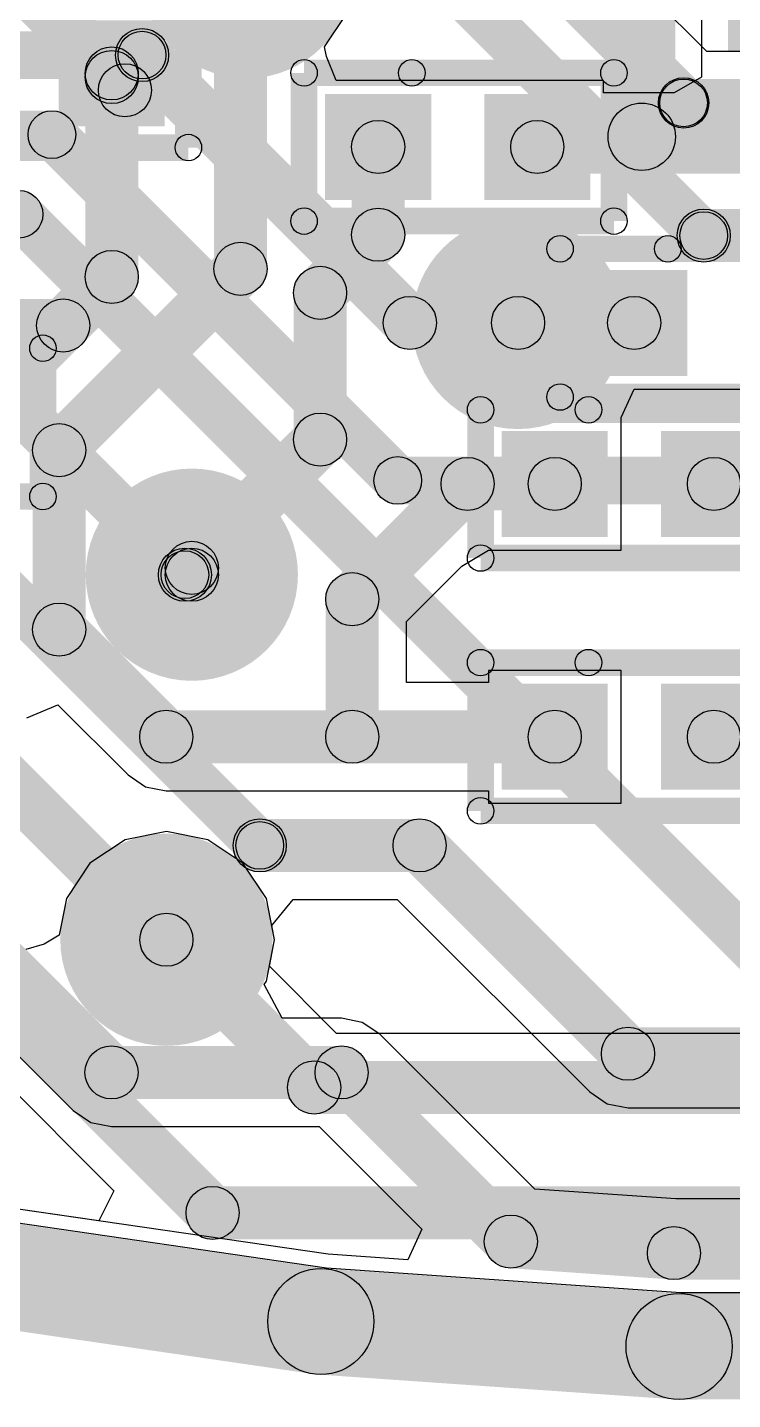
# Model space of a CAD drawing. Header units: millimetres. Extents: x -1.43 to 1.09, y -0.91 to 0.99.
# Drawn here: x -0.8464 to -0.7418, y -0.9054 to -0.7018 of the extents above; entities that cross this region are included whole.
import ezdxf

# ---------------------------------------------------------------- set-up
doc = ezdxf.new("R2010")
doc.units = ezdxf.units.MM
doc.header["$MEASUREMENT"] = 0
for name, color, linetype in [('BottomLayer', 5, 'Continuous'), ('InternalPlane1', 76, 'Continuous'), ('InternalPlane2', 16, 'Continuous'), ('TopLayer', 1, 'Continuous'), ('TopOverlay', 2, 'Continuous'), ('TopPaste', 8, 'Continuous'), ('TopSolder', 216, 'Continuous'), ('ViaHoleLayer', 16, 'Continuous')]:
    doc.layers.add(name, color=color, linetype=linetype)

# ---------------------------------------------------------------- blocks, each defined once
blk = doc.blocks.new('PASSIVE__0201__0603__27')
at = {"layer": 'TopLayer'}
for points in [[(-0.00591, 0.00591), (0.00591, 0.00591), (0.00591, -0.00591), (-0.00591, -0.00591)], [(0.01772, 0.00591), (0.02953, 0.00591), (0.02953, -0.00591), (0.01772, -0.00591)]]:
    blk.add_hatch(color=1, dxfattribs=at).paths.add_polyline_path(points)
at = {"layer": 'TopOverlay'}
h = blk.add_hatch(color=2, dxfattribs=at)
edge = h.paths.add_edge_path()
edge.add_arc((-0.011, 0.011), 0.00197, 0, 360)
h = blk.add_hatch(color=2, dxfattribs=at)
edge = h.paths.add_edge_path()
edge.add_arc((-0.011, 0.011), 0.00197, 0, 360)
for points in [[(-0.011, 0.00903), (-0.011, 0.01297), (0.005, 0.01297), (0.005, 0.00903)], [(0.005, 0.00903), (0.005, 0.01297), (0.035, 0.01297), (0.035, 0.00903)], [(-0.00903, -0.011), (-0.01297, -0.011), (-0.01297, 0.011), (-0.00903, 0.011)], [(0.03697, -0.011), (0.03303, -0.011), (0.03303, 0.011), (0.03697, 0.011)], [(-0.011, -0.01297), (-0.011, -0.00903), (0.035, -0.00903), (0.035, -0.01297)]]:
    blk.add_hatch(color=2, dxfattribs=at).paths.add_polyline_path(points)
h = blk.add_hatch(color=2, dxfattribs=at)
edge = h.paths.add_edge_path()
edge.add_arc((0.005, 0.011), 0.00197, 0, 360)
h = blk.add_hatch(color=2, dxfattribs=at)
edge = h.paths.add_edge_path()
edge.add_arc((0.005, 0.011), 0.00197, 0, 360)
h = blk.add_hatch(color=2, dxfattribs=at)
edge = h.paths.add_edge_path()
edge.add_arc((0.035, 0.011), 0.00197, 0, 360)
h = blk.add_hatch(color=2, dxfattribs=at)
edge = h.paths.add_edge_path()
edge.add_arc((0.035, 0.011), 0.00197, 0, 360)
h = blk.add_hatch(color=2, dxfattribs=at)
edge = h.paths.add_edge_path()
edge.add_arc((-0.011, -0.011), 0.00197, 0, 360)
h = blk.add_hatch(color=2, dxfattribs=at)
edge = h.paths.add_edge_path()
edge.add_arc((-0.011, -0.011), 0.00197, 0, 360)
h = blk.add_hatch(color=2, dxfattribs=at)
edge = h.paths.add_edge_path()
edge.add_arc((0.035, -0.011), 0.00197, 0, 360)
h = blk.add_hatch(color=2, dxfattribs=at)
edge = h.paths.add_edge_path()
edge.add_arc((0.035, -0.011), 0.00197, 0, 360)
at = {"layer": 'TopPaste'}
for points in [[(-0.00591, 0.00591), (0.00591, 0.00591), (0.00591, -0.00591), (-0.00591, -0.00591)], [(0.01772, 0.00591), (0.02953, 0.00591), (0.02953, -0.00591), (0.01772, -0.00591)]]:
    blk.add_hatch(color=8, dxfattribs=at).paths.add_polyline_path(points)
at = {"layer": 'TopSolder'}
for points in [[(-0.00787, 0.00787), (0.00787, 0.00787), (0.00787, -0.00787), (-0.00787, -0.00787)], [(0.01575, 0.00787), (0.0315, 0.00787), (0.0315, -0.00787), (0.01575, -0.00787)]]:
    blk.add_hatch(color=216, dxfattribs=at).paths.add_polyline_path(points)
at = {"layer": 'TopOverlay'}
for centre in [(-0.011, 0.011), (-0.011, 0.011), (0.005, 0.011), (0.005, 0.011), (0.035, 0.011), (0.035, 0.011), (-0.011, -0.011), (-0.011, -0.011), (0.035, -0.011), (0.035, -0.011)]:
    blk.add_circle(centre, 0.00197, dxfattribs=at)
blk = doc.blocks.new('PASSIVE__0201__0603__30')
at = {"layer": 'TopLayer'}
for points in [[(-0.00591, 0.00591), (0.00591, 0.00591), (0.00591, -0.00591), (-0.00591, -0.00591)], [(0.01772, 0.00591), (0.02953, 0.00591), (0.02953, -0.00591), (0.01772, -0.00591)]]:
    blk.add_hatch(color=1, dxfattribs=at).paths.add_polyline_path(points)
at = {"layer": 'TopOverlay'}
h = blk.add_hatch(color=2, dxfattribs=at)
edge = h.paths.add_edge_path()
edge.add_arc((-0.011, 0.011), 0.00197, 0, 360)
h = blk.add_hatch(color=2, dxfattribs=at)
edge = h.paths.add_edge_path()
edge.add_arc((-0.011, 0.011), 0.00197, 0, 360)
for points in [[(-0.011, 0.00903), (-0.011, 0.01297), (0.005, 0.01297), (0.005, 0.00903)], [(0.005, 0.00903), (0.005, 0.01297), (0.035, 0.01297), (0.035, 0.00903)], [(-0.00903, -0.011), (-0.01297, -0.011), (-0.01297, 0.011), (-0.00903, 0.011)], [(0.03697, -0.011), (0.03303, -0.011), (0.03303, 0.011), (0.03697, 0.011)], [(-0.011, -0.01297), (-0.011, -0.00903), (0.035, -0.00903), (0.035, -0.01297)]]:
    blk.add_hatch(color=2, dxfattribs=at).paths.add_polyline_path(points)
h = blk.add_hatch(color=2, dxfattribs=at)
edge = h.paths.add_edge_path()
edge.add_arc((0.005, 0.011), 0.00197, 0, 360)
h = blk.add_hatch(color=2, dxfattribs=at)
edge = h.paths.add_edge_path()
edge.add_arc((0.005, 0.011), 0.00197, 0, 360)
h = blk.add_hatch(color=2, dxfattribs=at)
edge = h.paths.add_edge_path()
edge.add_arc((0.035, 0.011), 0.00197, 0, 360)
h = blk.add_hatch(color=2, dxfattribs=at)
edge = h.paths.add_edge_path()
edge.add_arc((0.035, 0.011), 0.00197, 0, 360)
h = blk.add_hatch(color=2, dxfattribs=at)
edge = h.paths.add_edge_path()
edge.add_arc((-0.011, -0.011), 0.00197, 0, 360)
h = blk.add_hatch(color=2, dxfattribs=at)
edge = h.paths.add_edge_path()
edge.add_arc((-0.011, -0.011), 0.00197, 0, 360)
h = blk.add_hatch(color=2, dxfattribs=at)
edge = h.paths.add_edge_path()
edge.add_arc((0.035, -0.011), 0.00197, 0, 360)
h = blk.add_hatch(color=2, dxfattribs=at)
edge = h.paths.add_edge_path()
edge.add_arc((0.035, -0.011), 0.00197, 0, 360)
at = {"layer": 'TopPaste'}
for points in [[(-0.00591, 0.00591), (0.00591, 0.00591), (0.00591, -0.00591), (-0.00591, -0.00591)], [(0.01772, 0.00591), (0.02953, 0.00591), (0.02953, -0.00591), (0.01772, -0.00591)]]:
    blk.add_hatch(color=8, dxfattribs=at).paths.add_polyline_path(points)
at = {"layer": 'TopSolder'}
for points in [[(-0.00787, 0.00787), (0.00787, 0.00787), (0.00787, -0.00787), (-0.00787, -0.00787)], [(0.01575, 0.00787), (0.0315, 0.00787), (0.0315, -0.00787), (0.01575, -0.00787)]]:
    blk.add_hatch(color=216, dxfattribs=at).paths.add_polyline_path(points)
at = {"layer": 'TopOverlay'}
for centre in [(-0.011, 0.011), (-0.011, 0.011), (0.005, 0.011), (0.005, 0.011), (0.035, 0.011), (0.035, 0.011), (-0.011, -0.011), (-0.011, -0.011), (0.035, -0.011), (0.035, -0.011)]:
    blk.add_circle(centre, 0.00197, dxfattribs=at)
blk = doc.blocks.new('P________0402__1005__46')
at = {"layer": 'TopLayer'}
for points in [[(-0.0315, 0.01181), (-0.00787, 0.01181), (-0.00787, -0.01181), (-0.0315, -0.01181)], [(0.00787, 0.01181), (0.0315, 0.01181), (0.0315, -0.01181), (0.00787, -0.01181)]]:
    blk.add_hatch(color=1, dxfattribs=at).paths.add_polyline_path(points)
at = {"layer": 'TopOverlay'}
h = blk.add_hatch(color=2, dxfattribs=at)
edge = h.paths.add_edge_path()
edge.add_arc((-0.04429, 0.02461), 0.005, 0, 360)
h = blk.add_hatch(color=2, dxfattribs=at)
edge = h.paths.add_edge_path()
edge.add_arc((-0.04429, 0.02461), 0.005, 0, 360)
for points in [[(0.04429, 0.02961), (0.04429, 0.01961), (-0.04429, 0.01961), (-0.04429, 0.02961)], [(-0.03929, -0.02461), (-0.04929, -0.02461), (-0.04929, 0.02461), (-0.03929, 0.02461)], [(0.04929, -0.02461), (0.03929, -0.02461), (0.03929, 0.02461), (0.04929, 0.02461)], [(0.04429, -0.01961), (0.04429, -0.02961), (-0.04429, -0.02961), (-0.04429, -0.01961)]]:
    blk.add_hatch(color=2, dxfattribs=at).paths.add_polyline_path(points)
h = blk.add_hatch(color=2, dxfattribs=at)
edge = h.paths.add_edge_path()
edge.add_arc((0.04429, 0.02461), 0.005, 0, 360)
h = blk.add_hatch(color=2, dxfattribs=at)
edge = h.paths.add_edge_path()
edge.add_arc((0.04429, 0.02461), 0.005, 0, 360)
h = blk.add_hatch(color=2, dxfattribs=at)
edge = h.paths.add_edge_path()
edge.add_arc((-0.04429, -0.02461), 0.005, 0, 360)
h = blk.add_hatch(color=2, dxfattribs=at)
edge = h.paths.add_edge_path()
edge.add_arc((-0.04429, -0.02461), 0.005, 0, 360)
h = blk.add_hatch(color=2, dxfattribs=at)
edge = h.paths.add_edge_path()
edge.add_arc((0.04429, -0.02461), 0.005, 0, 360)
h = blk.add_hatch(color=2, dxfattribs=at)
edge = h.paths.add_edge_path()
edge.add_arc((0.04429, -0.02461), 0.005, 0, 360)
at = {"layer": 'TopPaste'}
for points in [[(-0.0315, 0.01181), (-0.00787, 0.01181), (-0.00787, -0.01181), (-0.0315, -0.01181)], [(0.00787, 0.01181), (0.0315, 0.01181), (0.0315, -0.01181), (0.00787, -0.01181)]]:
    blk.add_hatch(color=8, dxfattribs=at).paths.add_polyline_path(points)
at = {"layer": 'TopSolder'}
for points in [[(-0.0315, 0.01181), (-0.00787, 0.01181), (-0.00787, -0.01181), (-0.0315, -0.01181)], [(0.00787, 0.01181), (0.0315, 0.01181), (0.0315, -0.01181), (0.00787, -0.01181)]]:
    blk.add_hatch(color=216, dxfattribs=at).paths.add_polyline_path(points)
at = {"layer": 'TopOverlay'}
for centre in [(-0.04429, 0.02461), (-0.04429, 0.02461), (0.04429, 0.02461), (0.04429, 0.02461), (-0.04429, -0.02461), (-0.04429, -0.02461), (0.04429, -0.02461), (0.04429, -0.02461)]:
    blk.add_circle(centre, 0.005, dxfattribs=at)
blk = doc.blocks.new('PASSIVE__0201__0603__53')
at = {"layer": 'TopLayer'}
for points in [[(-0.00591, 0.00591), (0.00591, 0.00591), (0.00591, -0.00591), (-0.00591, -0.00591)], [(0.01772, 0.00591), (0.02953, 0.00591), (0.02953, -0.00591), (0.01772, -0.00591)]]:
    blk.add_hatch(color=1, dxfattribs=at).paths.add_polyline_path(points)
at = {"layer": 'TopOverlay'}
h = blk.add_hatch(color=2, dxfattribs=at)
edge = h.paths.add_edge_path()
edge.add_arc((-0.011, 0.011), 0.00197, 0, 360)
h = blk.add_hatch(color=2, dxfattribs=at)
edge = h.paths.add_edge_path()
edge.add_arc((-0.011, 0.011), 0.00197, 0, 360)
for points in [[(-0.011, 0.00903), (-0.011, 0.01297), (0.005, 0.01297), (0.005, 0.00903)], [(0.005, 0.00903), (0.005, 0.01297), (0.035, 0.01297), (0.035, 0.00903)], [(-0.00903, -0.011), (-0.01297, -0.011), (-0.01297, 0.011), (-0.00903, 0.011)], [(0.03697, -0.011), (0.03303, -0.011), (0.03303, 0.011), (0.03697, 0.011)], [(-0.011, -0.01297), (-0.011, -0.00903), (0.035, -0.00903), (0.035, -0.01297)]]:
    blk.add_hatch(color=2, dxfattribs=at).paths.add_polyline_path(points)
h = blk.add_hatch(color=2, dxfattribs=at)
edge = h.paths.add_edge_path()
edge.add_arc((0.005, 0.011), 0.00197, 0, 360)
h = blk.add_hatch(color=2, dxfattribs=at)
edge = h.paths.add_edge_path()
edge.add_arc((0.005, 0.011), 0.00197, 0, 360)
h = blk.add_hatch(color=2, dxfattribs=at)
edge = h.paths.add_edge_path()
edge.add_arc((0.035, 0.011), 0.00197, 0, 360)
h = blk.add_hatch(color=2, dxfattribs=at)
edge = h.paths.add_edge_path()
edge.add_arc((0.035, 0.011), 0.00197, 0, 360)
h = blk.add_hatch(color=2, dxfattribs=at)
edge = h.paths.add_edge_path()
edge.add_arc((-0.011, -0.011), 0.00197, 0, 360)
h = blk.add_hatch(color=2, dxfattribs=at)
edge = h.paths.add_edge_path()
edge.add_arc((-0.011, -0.011), 0.00197, 0, 360)
h = blk.add_hatch(color=2, dxfattribs=at)
edge = h.paths.add_edge_path()
edge.add_arc((0.035, -0.011), 0.00197, 0, 360)
h = blk.add_hatch(color=2, dxfattribs=at)
edge = h.paths.add_edge_path()
edge.add_arc((0.035, -0.011), 0.00197, 0, 360)
at = {"layer": 'TopPaste'}
for points in [[(-0.00591, 0.00591), (0.00591, 0.00591), (0.00591, -0.00591), (-0.00591, -0.00591)], [(0.01772, 0.00591), (0.02953, 0.00591), (0.02953, -0.00591), (0.01772, -0.00591)]]:
    blk.add_hatch(color=8, dxfattribs=at).paths.add_polyline_path(points)
at = {"layer": 'TopSolder'}
for points in [[(-0.00787, 0.00787), (0.00787, 0.00787), (0.00787, -0.00787), (-0.00787, -0.00787)], [(0.01575, 0.00787), (0.0315, 0.00787), (0.0315, -0.00787), (0.01575, -0.00787)]]:
    blk.add_hatch(color=216, dxfattribs=at).paths.add_polyline_path(points)
at = {"layer": 'TopOverlay'}
for centre in [(-0.011, 0.011), (-0.011, 0.011), (0.005, 0.011), (0.005, 0.011), (0.035, 0.011), (0.035, 0.011), (-0.011, -0.011), (-0.011, -0.011), (0.035, -0.011), (0.035, -0.011)]:
    blk.add_circle(centre, 0.00197, dxfattribs=at)
blk = doc.blocks.new('PASSIVE__0201__0603__55')
at = {"layer": 'TopLayer'}
for points in [[(-0.00591, 0.00591), (0.00591, 0.00591), (0.00591, -0.00591), (-0.00591, -0.00591)], [(0.01772, 0.00591), (0.02953, 0.00591), (0.02953, -0.00591), (0.01772, -0.00591)]]:
    blk.add_hatch(color=1, dxfattribs=at).paths.add_polyline_path(points)
at = {"layer": 'TopOverlay'}
h = blk.add_hatch(color=2, dxfattribs=at)
edge = h.paths.add_edge_path()
edge.add_arc((-0.011, 0.011), 0.00197, 0, 360)
h = blk.add_hatch(color=2, dxfattribs=at)
edge = h.paths.add_edge_path()
edge.add_arc((-0.011, 0.011), 0.00197, 0, 360)
for points in [[(-0.011, 0.00903), (-0.011, 0.01297), (0.005, 0.01297), (0.005, 0.00903)], [(0.005, 0.00903), (0.005, 0.01297), (0.035, 0.01297), (0.035, 0.00903)], [(-0.00903, -0.011), (-0.01297, -0.011), (-0.01297, 0.011), (-0.00903, 0.011)], [(0.03697, -0.011), (0.03303, -0.011), (0.03303, 0.011), (0.03697, 0.011)], [(-0.011, -0.01297), (-0.011, -0.00903), (0.035, -0.00903), (0.035, -0.01297)]]:
    blk.add_hatch(color=2, dxfattribs=at).paths.add_polyline_path(points)
h = blk.add_hatch(color=2, dxfattribs=at)
edge = h.paths.add_edge_path()
edge.add_arc((0.005, 0.011), 0.00197, 0, 360)
h = blk.add_hatch(color=2, dxfattribs=at)
edge = h.paths.add_edge_path()
edge.add_arc((0.005, 0.011), 0.00197, 0, 360)
h = blk.add_hatch(color=2, dxfattribs=at)
edge = h.paths.add_edge_path()
edge.add_arc((0.035, 0.011), 0.00197, 0, 360)
h = blk.add_hatch(color=2, dxfattribs=at)
edge = h.paths.add_edge_path()
edge.add_arc((0.035, 0.011), 0.00197, 0, 360)
h = blk.add_hatch(color=2, dxfattribs=at)
edge = h.paths.add_edge_path()
edge.add_arc((-0.011, -0.011), 0.00197, 0, 360)
h = blk.add_hatch(color=2, dxfattribs=at)
edge = h.paths.add_edge_path()
edge.add_arc((-0.011, -0.011), 0.00197, 0, 360)
h = blk.add_hatch(color=2, dxfattribs=at)
edge = h.paths.add_edge_path()
edge.add_arc((0.035, -0.011), 0.00197, 0, 360)
h = blk.add_hatch(color=2, dxfattribs=at)
edge = h.paths.add_edge_path()
edge.add_arc((0.035, -0.011), 0.00197, 0, 360)
at = {"layer": 'TopPaste'}
for points in [[(-0.00591, 0.00591), (0.00591, 0.00591), (0.00591, -0.00591), (-0.00591, -0.00591)], [(0.01772, 0.00591), (0.02953, 0.00591), (0.02953, -0.00591), (0.01772, -0.00591)]]:
    blk.add_hatch(color=8, dxfattribs=at).paths.add_polyline_path(points)
at = {"layer": 'TopSolder'}
for points in [[(-0.00787, 0.00787), (0.00787, 0.00787), (0.00787, -0.00787), (-0.00787, -0.00787)], [(0.01575, 0.00787), (0.0315, 0.00787), (0.0315, -0.00787), (0.01575, -0.00787)]]:
    blk.add_hatch(color=216, dxfattribs=at).paths.add_polyline_path(points)
at = {"layer": 'TopOverlay'}
for centre in [(-0.011, 0.011), (-0.011, 0.011), (0.005, 0.011), (0.005, 0.011), (0.035, 0.011), (0.035, 0.011), (-0.011, -0.011), (-0.011, -0.011), (0.035, -0.011), (0.035, -0.011)]:
    blk.add_circle(centre, 0.00197, dxfattribs=at)
blk = doc.blocks.new('PASSIVE__0201__0603__56')
at = {"layer": 'TopLayer'}
for points in [[(-0.00591, 0.00591), (0.00591, 0.00591), (0.00591, -0.00591), (-0.00591, -0.00591)], [(0.01772, 0.00591), (0.02953, 0.00591), (0.02953, -0.00591), (0.01772, -0.00591)]]:
    blk.add_hatch(color=1, dxfattribs=at).paths.add_polyline_path(points)
at = {"layer": 'TopOverlay'}
h = blk.add_hatch(color=2, dxfattribs=at)
edge = h.paths.add_edge_path()
edge.add_arc((-0.011, 0.011), 0.00197, 0, 360)
h = blk.add_hatch(color=2, dxfattribs=at)
edge = h.paths.add_edge_path()
edge.add_arc((-0.011, 0.011), 0.00197, 0, 360)
for points in [[(-0.011, 0.00903), (-0.011, 0.01297), (0.005, 0.01297), (0.005, 0.00903)], [(0.005, 0.00903), (0.005, 0.01297), (0.035, 0.01297), (0.035, 0.00903)], [(-0.00903, -0.011), (-0.01297, -0.011), (-0.01297, 0.011), (-0.00903, 0.011)], [(0.03697, -0.011), (0.03303, -0.011), (0.03303, 0.011), (0.03697, 0.011)], [(-0.011, -0.01297), (-0.011, -0.00903), (0.035, -0.00903), (0.035, -0.01297)]]:
    blk.add_hatch(color=2, dxfattribs=at).paths.add_polyline_path(points)
h = blk.add_hatch(color=2, dxfattribs=at)
edge = h.paths.add_edge_path()
edge.add_arc((0.005, 0.011), 0.00197, 0, 360)
h = blk.add_hatch(color=2, dxfattribs=at)
edge = h.paths.add_edge_path()
edge.add_arc((0.005, 0.011), 0.00197, 0, 360)
h = blk.add_hatch(color=2, dxfattribs=at)
edge = h.paths.add_edge_path()
edge.add_arc((0.035, 0.011), 0.00197, 0, 360)
h = blk.add_hatch(color=2, dxfattribs=at)
edge = h.paths.add_edge_path()
edge.add_arc((0.035, 0.011), 0.00197, 0, 360)
h = blk.add_hatch(color=2, dxfattribs=at)
edge = h.paths.add_edge_path()
edge.add_arc((-0.011, -0.011), 0.00197, 0, 360)
h = blk.add_hatch(color=2, dxfattribs=at)
edge = h.paths.add_edge_path()
edge.add_arc((-0.011, -0.011), 0.00197, 0, 360)
h = blk.add_hatch(color=2, dxfattribs=at)
edge = h.paths.add_edge_path()
edge.add_arc((0.035, -0.011), 0.00197, 0, 360)
h = blk.add_hatch(color=2, dxfattribs=at)
edge = h.paths.add_edge_path()
edge.add_arc((0.035, -0.011), 0.00197, 0, 360)
at = {"layer": 'TopPaste'}
for points in [[(-0.00591, 0.00591), (0.00591, 0.00591), (0.00591, -0.00591), (-0.00591, -0.00591)], [(0.01772, 0.00591), (0.02953, 0.00591), (0.02953, -0.00591), (0.01772, -0.00591)]]:
    blk.add_hatch(color=8, dxfattribs=at).paths.add_polyline_path(points)
at = {"layer": 'TopSolder'}
for points in [[(-0.00787, 0.00787), (0.00787, 0.00787), (0.00787, -0.00787), (-0.00787, -0.00787)], [(0.01575, 0.00787), (0.0315, 0.00787), (0.0315, -0.00787), (0.01575, -0.00787)]]:
    blk.add_hatch(color=216, dxfattribs=at).paths.add_polyline_path(points)
at = {"layer": 'TopOverlay'}
for centre in [(-0.011, 0.011), (-0.011, 0.011), (0.005, 0.011), (0.005, 0.011), (0.035, 0.011), (0.035, 0.011), (-0.011, -0.011), (-0.011, -0.011), (0.035, -0.011), (0.035, -0.011)]:
    blk.add_circle(centre, 0.00197, dxfattribs=at)
blk = doc.blocks.new('PASSIVE__0201__0603__57')
at = {"layer": 'TopLayer'}
for points in [[(-0.00591, 0.00591), (0.00591, 0.00591), (0.00591, -0.00591), (-0.00591, -0.00591)], [(0.01772, 0.00591), (0.02953, 0.00591), (0.02953, -0.00591), (0.01772, -0.00591)]]:
    blk.add_hatch(color=1, dxfattribs=at).paths.add_polyline_path(points)
at = {"layer": 'TopOverlay'}
h = blk.add_hatch(color=2, dxfattribs=at)
edge = h.paths.add_edge_path()
edge.add_arc((-0.011, 0.011), 0.00197, 0, 360)
h = blk.add_hatch(color=2, dxfattribs=at)
edge = h.paths.add_edge_path()
edge.add_arc((-0.011, 0.011), 0.00197, 0, 360)
for points in [[(-0.011, 0.00903), (-0.011, 0.01297), (0.005, 0.01297), (0.005, 0.00903)], [(0.005, 0.00903), (0.005, 0.01297), (0.035, 0.01297), (0.035, 0.00903)], [(-0.00903, -0.011), (-0.01297, -0.011), (-0.01297, 0.011), (-0.00903, 0.011)], [(0.03697, -0.011), (0.03303, -0.011), (0.03303, 0.011), (0.03697, 0.011)], [(-0.011, -0.01297), (-0.011, -0.00903), (0.035, -0.00903), (0.035, -0.01297)]]:
    blk.add_hatch(color=2, dxfattribs=at).paths.add_polyline_path(points)
h = blk.add_hatch(color=2, dxfattribs=at)
edge = h.paths.add_edge_path()
edge.add_arc((0.005, 0.011), 0.00197, 0, 360)
h = blk.add_hatch(color=2, dxfattribs=at)
edge = h.paths.add_edge_path()
edge.add_arc((0.005, 0.011), 0.00197, 0, 360)
h = blk.add_hatch(color=2, dxfattribs=at)
edge = h.paths.add_edge_path()
edge.add_arc((0.035, 0.011), 0.00197, 0, 360)
h = blk.add_hatch(color=2, dxfattribs=at)
edge = h.paths.add_edge_path()
edge.add_arc((0.035, 0.011), 0.00197, 0, 360)
h = blk.add_hatch(color=2, dxfattribs=at)
edge = h.paths.add_edge_path()
edge.add_arc((-0.011, -0.011), 0.00197, 0, 360)
h = blk.add_hatch(color=2, dxfattribs=at)
edge = h.paths.add_edge_path()
edge.add_arc((-0.011, -0.011), 0.00197, 0, 360)
h = blk.add_hatch(color=2, dxfattribs=at)
edge = h.paths.add_edge_path()
edge.add_arc((0.035, -0.011), 0.00197, 0, 360)
h = blk.add_hatch(color=2, dxfattribs=at)
edge = h.paths.add_edge_path()
edge.add_arc((0.035, -0.011), 0.00197, 0, 360)
at = {"layer": 'TopPaste'}
for points in [[(-0.00591, 0.00591), (0.00591, 0.00591), (0.00591, -0.00591), (-0.00591, -0.00591)], [(0.01772, 0.00591), (0.02953, 0.00591), (0.02953, -0.00591), (0.01772, -0.00591)]]:
    blk.add_hatch(color=8, dxfattribs=at).paths.add_polyline_path(points)
at = {"layer": 'TopSolder'}
for points in [[(-0.00787, 0.00787), (0.00787, 0.00787), (0.00787, -0.00787), (-0.00787, -0.00787)], [(0.01575, 0.00787), (0.0315, 0.00787), (0.0315, -0.00787), (0.01575, -0.00787)]]:
    blk.add_hatch(color=216, dxfattribs=at).paths.add_polyline_path(points)
at = {"layer": 'TopOverlay'}
for centre in [(-0.011, 0.011), (-0.011, 0.011), (0.005, 0.011), (0.005, 0.011), (0.035, 0.011), (0.035, 0.011), (-0.011, -0.011), (-0.011, -0.011), (0.035, -0.011), (0.035, -0.011)]:
    blk.add_circle(centre, 0.00197, dxfattribs=at)

msp = doc.modelspace()

# ---------------------------------------------------------------- hatches: boundary and pattern name
at = {"layer": 'BottomLayer'}
for points in [[(-0.80307, -0.66431), (-0.79779, -0.65902), (-0.74643, -0.71038), (-0.75171, -0.71567)], [(-0.80783, -0.67598), (-0.80282, -0.67097), (-0.74358, -0.73021), (-0.74859, -0.73523)], [(-0.88854, -0.70947), (-0.88854, -0.70239), (-0.82944, -0.70239), (-0.82944, -0.70947)], [(-0.83222, -0.70871), (-0.82665, -0.70315), (-0.78691, -0.74289), (-0.79248, -0.74846)], [(-0.74907, -0.71657), (-0.74907, -0.70948), (-0.68711, -0.70948), (-0.68711, -0.71657)], [(-0.89343, -0.72128), (-0.89343, -0.7142), (-0.84281, -0.7142), (-0.84281, -0.72128)], [(-0.84531, -0.72025), (-0.8403, -0.71524), (-0.78899, -0.76655), (-0.794, -0.77156)], [(-0.8502, -0.73206), (-0.84519, -0.72705), (-0.7353, -0.83694), (-0.74031, -0.84196)], [(-0.74608, -0.73666), (-0.74608, -0.72878), (-0.71517, -0.72878), (-0.71517, -0.73666)], [(-0.86725, -0.74387), (-0.86224, -0.73886), (-0.82056, -0.78053), (-0.82558, -0.78555)], [(-0.78969, -0.74961), (-0.78969, -0.74174), (-0.77363, -0.74174), (-0.77363, -0.74961)], [(-0.88451, -0.75568), (-0.8795, -0.75067), (-0.80946, -0.8207), (-0.81447, -0.82571)], [(-0.79149, -0.7726), (-0.79149, -0.76551), (-0.73333, -0.76551), (-0.73333, -0.7726)], [(-0.82307, -0.78698), (-0.82307, -0.7791), (-0.82205, -0.7791), (-0.82205, -0.78698)], [(-0.87014, -0.79846), (-0.86457, -0.79289), (-0.82304, -0.83443), (-0.8286, -0.83999)], [(-0.81197, -0.82715), (-0.81197, -0.81927), (-0.78824, -0.81927), (-0.78824, -0.82715)], [(-0.79102, -0.82599), (-0.78546, -0.82043), (-0.75454, -0.85134), (-0.76011, -0.85691)], [(-0.8687, -0.82774), (-0.86313, -0.82217), (-0.83119, -0.85411), (-0.83676, -0.85968)], [(-0.75732, -0.85806), (-0.75732, -0.85019), (-0.73242, -0.85019), (-0.73242, -0.85806)], [(-0.83397, -0.86083), (-0.83397, -0.85296), (-0.79983, -0.85296), (-0.79983, -0.86083)], [(-0.80261, -0.85968), (-0.79705, -0.85411), (-0.77193, -0.87923), (-0.7775, -0.8848)], [(-0.77499, -0.88594), (-0.77444, -0.87809), (-0.75023, -0.87977), (-0.75078, -0.88763)], [(-0.7505, -0.88764), (-0.7505, -0.87977), (-0.70231, -0.87977), (-0.70231, -0.88764)]]:
    msp.add_hatch(color=5, dxfattribs=at).paths.add_polyline_path(points)
h = msp.add_hatch(color=5, dxfattribs=at)
edge = h.paths.add_edge_path()
edge.add_arc((-0.8139, -0.69363), 0.01181, 0, 360)
h = msp.add_hatch(color=5, dxfattribs=at)
edge = h.paths.add_edge_path()
edge.add_arc((-0.82944, -0.70593), 0.00394, 0, 360)
h = msp.add_hatch(color=5, dxfattribs=at)
edge = h.paths.add_edge_path()
edge.add_arc((-0.82944, -0.70593), 0.00354, 0, 360)
h = msp.add_hatch(color=5, dxfattribs=at)
edge = h.paths.add_edge_path()
edge.add_arc((-0.74907, -0.71303), 0.00374, 0, 360)
h = msp.add_hatch(color=5, dxfattribs=at)
edge = h.paths.add_edge_path()
edge.add_arc((-0.74907, -0.71303), 0.00354, 0, 360)
h = msp.add_hatch(color=5, dxfattribs=at)
edge = h.paths.add_edge_path()
edge.add_arc((-0.84281, -0.71774), 0.00354, 0, 360)
h = msp.add_hatch(color=5, dxfattribs=at)
edge = h.paths.add_edge_path()
edge.add_arc((-0.84281, -0.71774), 0.00354, 0, 360)
h = msp.add_hatch(color=5, dxfattribs=at)
edge = h.paths.add_edge_path()
edge.add_arc((-0.8477, -0.72955), 0.00354, 0, 360)
h = msp.add_hatch(color=5, dxfattribs=at)
edge = h.paths.add_edge_path()
edge.add_arc((-0.8477, -0.72955), 0.00354, 0, 360)
h = msp.add_hatch(color=5, dxfattribs=at)
edge = h.paths.add_edge_path()
edge.add_arc((-0.74608, -0.73272), 0.00394, 0, 360)
h = msp.add_hatch(color=5, dxfattribs=at)
edge = h.paths.add_edge_path()
edge.add_arc((-0.74608, -0.73272), 0.00354, 0, 360)
h = msp.add_hatch(color=5, dxfattribs=at)
edge = h.paths.add_edge_path()
edge.add_arc((-0.77363, -0.74568), 0.01181, 0, 360)
h = msp.add_hatch(color=5, dxfattribs=at)
edge = h.paths.add_edge_path()
edge.add_arc((-0.78969, -0.74568), 0.00394, 0, 360)
h = msp.add_hatch(color=5, dxfattribs=at)
edge = h.paths.add_edge_path()
edge.add_arc((-0.78969, -0.74568), 0.00394, 0, 360)
h = msp.add_hatch(color=5, dxfattribs=at)
edge = h.paths.add_edge_path()
edge.add_arc((-0.77363, -0.74568), 0.00394, 0, 360)
h = msp.add_hatch(color=5, dxfattribs=at)
edge = h.paths.add_edge_path()
edge.add_arc((-0.79149, -0.76906), 0.00354, 0, 360)
h = msp.add_hatch(color=5, dxfattribs=at)
edge = h.paths.add_edge_path()
edge.add_arc((-0.79149, -0.76906), 0.00354, 0, 360)
h = msp.add_hatch(color=5, dxfattribs=at)
edge = h.paths.add_edge_path()
edge.add_arc((-0.82205, -0.78304), 0.01181, 0, 360)
h = msp.add_hatch(color=5, dxfattribs=at)
edge = h.paths.add_edge_path()
edge.add_arc((-0.82307, -0.78304), 0.00394, 0, 360)
h = msp.add_hatch(color=5, dxfattribs=at)
edge = h.paths.add_edge_path()
edge.add_arc((-0.82307, -0.78304), 0.00354, 0, 360)
h = msp.add_hatch(color=5, dxfattribs=at)
edge = h.paths.add_edge_path()
edge.add_arc((-0.82205, -0.78304), 0.00394, 0, 360)
h = msp.add_hatch(color=5, dxfattribs=at)
edge = h.paths.add_edge_path()
edge.add_arc((-0.81197, -0.82321), 0.00394, 0, 360)
h = msp.add_hatch(color=5, dxfattribs=at)
edge = h.paths.add_edge_path()
edge.add_arc((-0.81197, -0.82321), 0.00354, 0, 360)
h = msp.add_hatch(color=5, dxfattribs=at)
edge = h.paths.add_edge_path()
edge.add_arc((-0.78824, -0.82321), 0.00394, 0, 360)
h = msp.add_hatch(color=5, dxfattribs=at)
edge = h.paths.add_edge_path()
edge.add_arc((-0.78824, -0.82321), 0.00394, 0, 360)
h = msp.add_hatch(color=5, dxfattribs=at)
edge = h.paths.add_edge_path()
edge.add_arc((-0.82582, -0.83721), 0.01181, 0, 360)
h = msp.add_hatch(color=5, dxfattribs=at)
edge = h.paths.add_edge_path()
edge.add_arc((-0.82582, -0.83721), 0.00394, 0, 360)
h = msp.add_hatch(color=5, dxfattribs=at)
edge = h.paths.add_edge_path()
edge.add_arc((-0.75732, -0.85413), 0.00394, 0, 360)
h = msp.add_hatch(color=5, dxfattribs=at)
edge = h.paths.add_edge_path()
edge.add_arc((-0.75732, -0.85413), 0.00394, 0, 360)
h = msp.add_hatch(color=5, dxfattribs=at)
edge = h.paths.add_edge_path()
edge.add_arc((-0.83397, -0.85689), 0.00394, 0, 360)
h = msp.add_hatch(color=5, dxfattribs=at)
edge = h.paths.add_edge_path()
edge.add_arc((-0.83397, -0.85689), 0.00394, 0, 360)
h = msp.add_hatch(color=5, dxfattribs=at)
edge = h.paths.add_edge_path()
edge.add_arc((-0.79983, -0.85689), 0.00394, 0, 360)
h = msp.add_hatch(color=5, dxfattribs=at)
edge = h.paths.add_edge_path()
edge.add_arc((-0.79983, -0.85689), 0.00394, 0, 360)
h = msp.add_hatch(color=5, dxfattribs=at)
edge = h.paths.add_edge_path()
edge.add_arc((-0.77471, -0.88201), 0.00394, 0, 360)
h = msp.add_hatch(color=5, dxfattribs=at)
edge = h.paths.add_edge_path()
edge.add_arc((-0.77471, -0.88201), 0.00394, 0, 360)
h = msp.add_hatch(color=5, dxfattribs=at)
edge = h.paths.add_edge_path()
edge.add_arc((-0.7505, -0.8837), 0.00394, 0, 360)
h = msp.add_hatch(color=5, dxfattribs=at)
edge = h.paths.add_edge_path()
edge.add_arc((-0.7505, -0.8837), 0.00394, 0, 360)
at = {"layer": 'InternalPlane1'}
h = msp.add_hatch(color=76, dxfattribs=at)
edge = h.paths.add_edge_path()
edge.add_arc((-0.8139, -0.69363), 0.01575, 0, 360)
h = msp.add_hatch(color=76, dxfattribs=at)
edge = h.paths.add_edge_path()
edge.add_arc((-0.77363, -0.74568), 0.01575, 0, 360)
h = msp.add_hatch(color=76, dxfattribs=at)
edge = h.paths.add_edge_path()
edge.add_arc((-0.82205, -0.78304), 0.01575, 0, 360)
h = msp.add_hatch(color=76, dxfattribs=at)
edge = h.paths.add_edge_path()
edge.add_arc((-0.82582, -0.83721), 0.01575, 0, 360)
for points in [[(-0.85656, -0.89401), (-0.85429, -0.87842), (-0.80177, -0.88607), (-0.80404, -0.90165)], [(-0.80345, -0.90172), (-0.80236, -0.88601), (-0.7492, -0.88971), (-0.75029, -0.90542)], [(-0.74973, -0.90544), (-0.74976, -0.88969), (-0.70185, -0.88961), (-0.70182, -0.90536)]]:
    msp.add_hatch(color=76, dxfattribs=at).paths.add_polyline_path(points)
h = msp.add_hatch(color=76, dxfattribs=at)
edge = h.paths.add_edge_path()
edge.add_arc((-0.8029, -0.89386), 0.00787, 0, 360)
h = msp.add_hatch(color=76, dxfattribs=at)
edge = h.paths.add_edge_path()
edge.add_arc((-0.8029, -0.89386), 0.00787, 0, 360)
h = msp.add_hatch(color=76, dxfattribs=at)
edge = h.paths.add_edge_path()
edge.add_arc((-0.74974, -0.89757), 0.00787, 0, 360)
h = msp.add_hatch(color=76, dxfattribs=at)
edge = h.paths.add_edge_path()
edge.add_arc((-0.74974, -0.89757), 0.00787, 0, 360)
at = {"layer": 'InternalPlane2'}
h = msp.add_hatch(color=16, dxfattribs=at)
edge = h.paths.add_edge_path()
edge.add_arc((-0.8139, -0.69363), 0.01575, 0, 360)
h = msp.add_hatch(color=16, dxfattribs=at)
edge = h.paths.add_edge_path()
edge.add_arc((-0.77363, -0.74568), 0.01575, 0, 360)
h = msp.add_hatch(color=16, dxfattribs=at)
edge = h.paths.add_edge_path()
edge.add_arc((-0.82205, -0.78304), 0.01575, 0, 360)
h = msp.add_hatch(color=16, dxfattribs=at)
edge = h.paths.add_edge_path()
edge.add_arc((-0.82582, -0.83721), 0.01575, 0, 360)
for points in [[(-0.85656, -0.89401), (-0.85429, -0.87842), (-0.80177, -0.88607), (-0.80404, -0.90165)], [(-0.80345, -0.90172), (-0.80236, -0.88601), (-0.7492, -0.88971), (-0.75029, -0.90542)], [(-0.74973, -0.90544), (-0.74976, -0.88969), (-0.70185, -0.88961), (-0.70182, -0.90536)]]:
    msp.add_hatch(color=16, dxfattribs=at).paths.add_polyline_path(points)
h = msp.add_hatch(color=16, dxfattribs=at)
edge = h.paths.add_edge_path()
edge.add_arc((-0.8029, -0.89386), 0.00787, 0, 360)
h = msp.add_hatch(color=16, dxfattribs=at)
edge = h.paths.add_edge_path()
edge.add_arc((-0.8029, -0.89386), 0.00787, 0, 360)
h = msp.add_hatch(color=16, dxfattribs=at)
edge = h.paths.add_edge_path()
edge.add_arc((-0.74974, -0.89757), 0.00787, 0, 360)
h = msp.add_hatch(color=16, dxfattribs=at)
edge = h.paths.add_edge_path()
edge.add_arc((-0.74974, -0.89757), 0.00787, 0, 360)
at = {"layer": 'TopLayer'}
h = msp.add_hatch(color=1, dxfattribs=at)
edge = h.paths.add_edge_path()
edge.add_arc((-0.8139, -0.69363), 0.01181, 0, 360)
for points in [[(-0.85336, -0.69481), (-0.84779, -0.68924), (-0.83115, -0.70588), (-0.83672, -0.71145)], [(-0.81089, -0.73765), (-0.81876, -0.73765), (-0.81876, -0.6962), (-0.81089, -0.6962)], [(-0.83672, -0.71198), (-0.83115, -0.70641), (-0.82918, -0.70838), (-0.83475, -0.71394)], [(-0.83, -0.70919), (-0.83787, -0.70919), (-0.83787, -0.70866), (-0.83, -0.70866)], [(-0.83, -0.73886), (-0.83787, -0.73886), (-0.83787, -0.70919), (-0.83, -0.70919)], [(-0.77078, -0.72351), (-0.77078, -0.71563), (-0.73258, -0.71563), (-0.73258, -0.72351)], [(-0.79046, -0.7326), (-0.79834, -0.7326), (-0.79834, -0.71957), (-0.79046, -0.71957)], [(-0.80023, -0.744), (-0.8058, -0.73843), (-0.79718, -0.72982), (-0.79162, -0.73539)], [(-0.83895, -0.76734), (-0.84452, -0.76178), (-0.81761, -0.73487), (-0.81204, -0.74043)], [(-0.83835, -0.74885), (-0.84392, -0.74328), (-0.83672, -0.73608), (-0.83115, -0.74165)], [(-0.87193, -0.75), (-0.87193, -0.74213), (-0.84114, -0.74213), (-0.84114, -0.75)], [(-0.79908, -0.76299), (-0.80695, -0.76299), (-0.80695, -0.74122), (-0.79908, -0.74122)], [(-0.77363, -0.74961), (-0.77363, -0.74174), (-0.75641, -0.74174), (-0.75641, -0.74961)], [(-0.85273, -0.76323), (-0.8583, -0.75766), (-0.84392, -0.74328), (-0.83835, -0.74885)], [(-0.81927, -0.7848), (-0.82483, -0.77924), (-0.8058, -0.7602), (-0.80023, -0.76577)], [(-0.8378, -0.79119), (-0.84567, -0.79119), (-0.84567, -0.76456), (-0.8378, -0.76456)], [(-0.79546, -0.78946), (-0.80102, -0.7839), (-0.78391, -0.76678), (-0.77834, -0.77235)], [(-0.78112, -0.7735), (-0.78112, -0.76563), (-0.76819, -0.76563), (-0.76819, -0.7735)], [(-0.74457, -0.7735), (-0.74457, -0.76563), (-0.73398, -0.76563), (-0.73398, -0.7735)], [(-0.81811, -0.78304), (-0.82599, -0.78304), (-0.82599, -0.78202), (-0.81811, -0.78202)], [(-0.7943, -0.80709), (-0.80218, -0.80709), (-0.80218, -0.78668), (-0.7943, -0.78668)], [(-0.84452, -0.79398), (-0.83895, -0.78841), (-0.82306, -0.8043), (-0.82863, -0.80987)], [(-0.82584, -0.81102), (-0.82584, -0.80315), (-0.79824, -0.80315), (-0.79824, -0.81102)], [(-0.79824, -0.81102), (-0.79824, -0.80315), (-0.76819, -0.80315), (-0.76819, -0.81102)], [(-0.74457, -0.81102), (-0.74457, -0.80315), (-0.73386, -0.80315), (-0.73386, -0.81102)], [(-0.876, -0.82628), (-0.87043, -0.82071), (-0.81618, -0.87496), (-0.82175, -0.88053)], [(-0.8286, -0.83999), (-0.82304, -0.83443), (-0.80111, -0.85635), (-0.80668, -0.86192)], [(-0.8039, -0.86307), (-0.8039, -0.8552), (-0.71111, -0.8552), (-0.71111, -0.86307)], [(-0.81896, -0.88169), (-0.81896, -0.87381), (-0.67279, -0.87381), (-0.67279, -0.88169)]]:
    msp.add_hatch(color=1, dxfattribs=at).paths.add_polyline_path(points)
h = msp.add_hatch(color=1, dxfattribs=at)
edge = h.paths.add_edge_path()
edge.add_arc((-0.83394, -0.70866), 0.00394, 0, 360)
h = msp.add_hatch(color=1, dxfattribs=at)
edge = h.paths.add_edge_path()
edge.add_arc((-0.83394, -0.70866), 0.00394, 0, 360)
h = msp.add_hatch(color=1, dxfattribs=at)
edge = h.paths.add_edge_path()
edge.add_arc((-0.83394, -0.70919), 0.00394, 0, 360)
h = msp.add_hatch(color=1, dxfattribs=at)
edge = h.paths.add_edge_path()
edge.add_arc((-0.83394, -0.70919), 0.00394, 0, 360)
h = msp.add_hatch(color=1, dxfattribs=at)
edge = h.paths.add_edge_path()
edge.add_arc((-0.83394, -0.70919), 0.00394, 0, 360)
h = msp.add_hatch(color=1, dxfattribs=at)
edge = h.paths.add_edge_path()
edge.add_arc((-0.83197, -0.71116), 0.00394, 0, 360)
h = msp.add_hatch(color=1, dxfattribs=at)
edge = h.paths.add_edge_path()
edge.add_arc((-0.7944, -0.71957), 0.00394, 0, 360)
h = msp.add_hatch(color=1, dxfattribs=at)
edge = h.paths.add_edge_path()
edge.add_arc((-0.77078, -0.71957), 0.00394, 0, 360)
h = msp.add_hatch(color=1, dxfattribs=at)
edge = h.paths.add_edge_path()
edge.add_arc((-0.7944, -0.7326), 0.00394, 0, 360)
h = msp.add_hatch(color=1, dxfattribs=at)
edge = h.paths.add_edge_path()
edge.add_arc((-0.7944, -0.7326), 0.00394, 0, 360)
h = msp.add_hatch(color=1, dxfattribs=at)
edge = h.paths.add_edge_path()
edge.add_arc((-0.83394, -0.73886), 0.00394, 0, 360)
h = msp.add_hatch(color=1, dxfattribs=at)
edge = h.paths.add_edge_path()
edge.add_arc((-0.83394, -0.73886), 0.00394, 0, 360)
h = msp.add_hatch(color=1, dxfattribs=at)
edge = h.paths.add_edge_path()
edge.add_arc((-0.81483, -0.73765), 0.00394, 0, 360)
h = msp.add_hatch(color=1, dxfattribs=at)
edge = h.paths.add_edge_path()
edge.add_arc((-0.81483, -0.73765), 0.00394, 0, 360)
h = msp.add_hatch(color=1, dxfattribs=at)
edge = h.paths.add_edge_path()
edge.add_arc((-0.77363, -0.74568), 0.01181, 0, 360)
h = msp.add_hatch(color=1, dxfattribs=at)
edge = h.paths.add_edge_path()
edge.add_arc((-0.80302, -0.74122), 0.00394, 0, 360)
h = msp.add_hatch(color=1, dxfattribs=at)
edge = h.paths.add_edge_path()
edge.add_arc((-0.80302, -0.74122), 0.00394, 0, 360)
h = msp.add_hatch(color=1, dxfattribs=at)
edge = h.paths.add_edge_path()
edge.add_arc((-0.84114, -0.74606), 0.00394, 0, 360)
h = msp.add_hatch(color=1, dxfattribs=at)
edge = h.paths.add_edge_path()
edge.add_arc((-0.84114, -0.74606), 0.00394, 0, 360)
h = msp.add_hatch(color=1, dxfattribs=at)
edge = h.paths.add_edge_path()
edge.add_arc((-0.84114, -0.74606), 0.00394, 0, 360)
h = msp.add_hatch(color=1, dxfattribs=at)
edge = h.paths.add_edge_path()
edge.add_arc((-0.77363, -0.74568), 0.00394, 0, 360)
h = msp.add_hatch(color=1, dxfattribs=at)
edge = h.paths.add_edge_path()
edge.add_arc((-0.75641, -0.74568), 0.00394, 0, 360)
h = msp.add_hatch(color=1, dxfattribs=at)
edge = h.paths.add_edge_path()
edge.add_arc((-0.80302, -0.76299), 0.00394, 0, 360)
h = msp.add_hatch(color=1, dxfattribs=at)
edge = h.paths.add_edge_path()
edge.add_arc((-0.80302, -0.76299), 0.00394, 0, 360)
h = msp.add_hatch(color=1, dxfattribs=at)
edge = h.paths.add_edge_path()
edge.add_arc((-0.84174, -0.76456), 0.00394, 0, 360)
h = msp.add_hatch(color=1, dxfattribs=at)
edge = h.paths.add_edge_path()
edge.add_arc((-0.84174, -0.76456), 0.00394, 0, 360)
h = msp.add_hatch(color=1, dxfattribs=at)
edge = h.paths.add_edge_path()
edge.add_arc((-0.78112, -0.76957), 0.00394, 0, 360)
h = msp.add_hatch(color=1, dxfattribs=at)
edge = h.paths.add_edge_path()
edge.add_arc((-0.78112, -0.76957), 0.00394, 0, 360)
h = msp.add_hatch(color=1, dxfattribs=at)
edge = h.paths.add_edge_path()
edge.add_arc((-0.76819, -0.76957), 0.00394, 0, 360)
h = msp.add_hatch(color=1, dxfattribs=at)
edge = h.paths.add_edge_path()
edge.add_arc((-0.74457, -0.76957), 0.00394, 0, 360)
h = msp.add_hatch(color=1, dxfattribs=at)
edge = h.paths.add_edge_path()
edge.add_arc((-0.82205, -0.78304), 0.01181, 0, 360)
h = msp.add_hatch(color=1, dxfattribs=at)
edge = h.paths.add_edge_path()
edge.add_arc((-0.82205, -0.78202), 0.00394, 0, 360)
h = msp.add_hatch(color=1, dxfattribs=at)
edge = h.paths.add_edge_path()
edge.add_arc((-0.82205, -0.78202), 0.00394, 0, 360)
h = msp.add_hatch(color=1, dxfattribs=at)
edge = h.paths.add_edge_path()
edge.add_arc((-0.82205, -0.78304), 0.00394, 0, 360)
h = msp.add_hatch(color=1, dxfattribs=at)
edge = h.paths.add_edge_path()
edge.add_arc((-0.79824, -0.78668), 0.00394, 0, 360)
h = msp.add_hatch(color=1, dxfattribs=at)
edge = h.paths.add_edge_path()
edge.add_arc((-0.79824, -0.78668), 0.00394, 0, 360)
h = msp.add_hatch(color=1, dxfattribs=at)
edge = h.paths.add_edge_path()
edge.add_arc((-0.84174, -0.79119), 0.00394, 0, 360)
h = msp.add_hatch(color=1, dxfattribs=at)
edge = h.paths.add_edge_path()
edge.add_arc((-0.84174, -0.79119), 0.00394, 0, 360)
h = msp.add_hatch(color=1, dxfattribs=at)
edge = h.paths.add_edge_path()
edge.add_arc((-0.82584, -0.80709), 0.00394, 0, 360)
h = msp.add_hatch(color=1, dxfattribs=at)
edge = h.paths.add_edge_path()
edge.add_arc((-0.82584, -0.80709), 0.00394, 0, 360)
h = msp.add_hatch(color=1, dxfattribs=at)
edge = h.paths.add_edge_path()
edge.add_arc((-0.79824, -0.80709), 0.00394, 0, 360)
h = msp.add_hatch(color=1, dxfattribs=at)
edge = h.paths.add_edge_path()
edge.add_arc((-0.79824, -0.80709), 0.00394, 0, 360)
h = msp.add_hatch(color=1, dxfattribs=at)
edge = h.paths.add_edge_path()
edge.add_arc((-0.79824, -0.80709), 0.00394, 0, 360)
h = msp.add_hatch(color=1, dxfattribs=at)
edge = h.paths.add_edge_path()
edge.add_arc((-0.76819, -0.80709), 0.00394, 0, 360)
h = msp.add_hatch(color=1, dxfattribs=at)
edge = h.paths.add_edge_path()
edge.add_arc((-0.74457, -0.80709), 0.00394, 0, 360)
h = msp.add_hatch(color=1, dxfattribs=at)
edge = h.paths.add_edge_path()
edge.add_arc((-0.82582, -0.83721), 0.01181, 0, 360)
h = msp.add_hatch(color=1, dxfattribs=at)
edge = h.paths.add_edge_path()
edge.add_arc((-0.82582, -0.83721), 0.00394, 0, 360)
h = msp.add_hatch(color=1, dxfattribs=at)
edge = h.paths.add_edge_path()
edge.add_arc((-0.8039, -0.85913), 0.00394, 0, 360)
h = msp.add_hatch(color=1, dxfattribs=at)
edge = h.paths.add_edge_path()
edge.add_arc((-0.8039, -0.85913), 0.00394, 0, 360)
h = msp.add_hatch(color=1, dxfattribs=at)
edge = h.paths.add_edge_path()
edge.add_arc((-0.81896, -0.87775), 0.00394, 0, 360)
h = msp.add_hatch(color=1, dxfattribs=at)
edge = h.paths.add_edge_path()
edge.add_arc((-0.81896, -0.87775), 0.00394, 0, 360)
at = {"layer": 'ViaHoleLayer'}
h = msp.add_hatch(color=16, dxfattribs=at)
edge = h.paths.add_edge_path()
edge.add_arc((-0.77363, -0.74568), 0.00591, 0, 360)
h = msp.add_hatch(color=16, dxfattribs=at)
edge = h.paths.add_edge_path()
edge.add_arc((-0.82205, -0.78304), 0.00591, 0, 360)
h = msp.add_hatch(color=16, dxfattribs=at)
edge = h.paths.add_edge_path()
edge.add_arc((-0.82582, -0.83721), 0.00591, 0, 360)

# ---------------------------------------------------------------- linework, layer by layer
at = {"layer": 'BottomLayer'}
for p, q in [((-0.74563, -0.7054), (-0.78872, -0.6623)), ((-0.68913, -0.7054), (-0.74563, -0.7054)), ((-0.81018, -0.8351), (-0.80701, -0.83124)), ((-0.80701, -0.83124), (-0.79157, -0.83124)), ((-0.79157, -0.83124), (-0.763, -0.8598)), ((-0.86924, -0.83298), (-0.83965, -0.86257)), ((-0.80976, -0.83721), (-0.81018, -0.8351)), ((-0.81099, -0.84335), (-0.80976, -0.83721)), ((-0.81133, -0.84387), (-0.81099, -0.84335)), ((-0.80866, -0.84887), (-0.81133, -0.84387)), ((-0.79983, -0.84887), (-0.80866, -0.84887)), ((-0.79676, -0.84948), (-0.79983, -0.84887)), ((-0.79415, -0.85122), (-0.79676, -0.84948)), ((-0.77116, -0.87421), (-0.79415, -0.85122)), ((-0.79415, -0.85122), (-0.79415, -0.85122)), ((-0.763, -0.8598), (-0.763, -0.8598)), ((-0.763, -0.8598), (-0.76039, -0.86154)), ((-0.83965, -0.86257), (-0.83705, -0.86431)), ((-0.76039, -0.86154), (-0.75732, -0.86216)), ((-0.75732, -0.86216), (-0.75732, -0.86216)), ((-0.75732, -0.86216), (-0.73575, -0.86216)), ((-0.83705, -0.86431), (-0.83397, -0.86492)), ((-0.83397, -0.86492), (-0.83397, -0.86492)), ((-0.83397, -0.86492), (-0.80316, -0.86492)), ((-0.80316, -0.86492), (-0.78793, -0.88015)), ((-0.75022, -0.87567), (-0.77116, -0.87421)), ((-0.80183, -0.88388), (-0.85362, -0.87634)), ((-0.70259, -0.87567), (-0.75022, -0.87567)), ((-0.78793, -0.88015), (-0.79, -0.8847)), ((-0.79, -0.8847), (-0.80183, -0.88388))]:
    msp.add_line(p, q, dxfattribs=at)
for centre, radius in [((-0.82944, -0.70593), 0.00394), ((-0.82944, -0.70593), 0.00354), ((-0.74907, -0.71303), 0.00374), ((-0.74907, -0.71303), 0.00354), ((-0.84281, -0.71774), 0.00354), ((-0.84281, -0.71774), 0.00354), ((-0.8477, -0.72955), 0.00354), ((-0.8477, -0.72955), 0.00354), ((-0.74608, -0.73272), 0.00394), ((-0.74608, -0.73272), 0.00354), ((-0.78969, -0.74568), 0.00394), ((-0.78969, -0.74568), 0.00394), ((-0.77363, -0.74568), 0.00394), ((-0.79149, -0.76906), 0.00354), ((-0.79149, -0.76906), 0.00354), ((-0.82307, -0.78304), 0.00394), ((-0.82307, -0.78304), 0.00354), ((-0.82205, -0.78304), 0.00394), ((-0.81197, -0.82321), 0.00394), ((-0.81197, -0.82321), 0.00354), ((-0.78824, -0.82321), 0.00394), ((-0.78824, -0.82321), 0.00394), ((-0.82582, -0.83721), 0.00394), ((-0.75732, -0.85413), 0.00394), ((-0.75732, -0.85413), 0.00394), ((-0.83397, -0.85689), 0.00394), ((-0.83397, -0.85689), 0.00394), ((-0.79983, -0.85689), 0.00394), ((-0.79983, -0.85689), 0.00394), ((-0.77471, -0.88201), 0.00394), ((-0.77471, -0.88201), 0.00394), ((-0.7505, -0.8837), 0.00394), ((-0.7505, -0.8837), 0.00394)]:
    msp.add_circle(centre, radius, dxfattribs=at)
at = {"layer": 'InternalPlane1'}
for p, q in [((-0.80205, -0.88596), (-0.85399, -0.8784)), ((-0.74947, -0.88963), (-0.80205, -0.88596)), ((-0.70211, -0.88954), (-0.74947, -0.88963))]:
    msp.add_line(p, q, dxfattribs=at)
for centre in [(-0.8029, -0.89386), (-0.8029, -0.89386), (-0.74974, -0.89757), (-0.74974, -0.89757)]:
    msp.add_circle(centre, 0.00787, dxfattribs=at)
at = {"layer": 'InternalPlane2'}
for p, q in [((-0.80205, -0.88596), (-0.85399, -0.8784)), ((-0.74947, -0.88963), (-0.80205, -0.88596)), ((-0.70211, -0.88954), (-0.74947, -0.88963))]:
    msp.add_line(p, q, dxfattribs=at)
for centre in [(-0.8029, -0.89386), (-0.8029, -0.89386), (-0.74974, -0.89757), (-0.74974, -0.89757)]:
    msp.add_circle(centre, 0.00787, dxfattribs=at)
at = {"layer": 'TopLayer'}
for p, q in [((-0.74642, -0.69047), (-0.74642, -0.70919)), ((-0.80237, -0.70473), (-0.79907, -0.69977)), ((-0.80207, -0.70616), (-0.80237, -0.70473)), ((-0.80064, -0.70973), (-0.80207, -0.70616)), ((-0.78456, -0.70973), (-0.80064, -0.70973)), ((-0.78062, -0.70973), (-0.78456, -0.70973)), ((-0.78456, -0.70973), (-0.78456, -0.70973)), ((-0.76094, -0.70973), (-0.78062, -0.70973)), ((-0.78062, -0.70973), (-0.78062, -0.70973)), ((-0.76094, -0.71154), (-0.76094, -0.70973)), ((-0.74642, -0.70919), (-0.75045, -0.71154)), ((-0.75045, -0.71154), (-0.76094, -0.71154)), ((-0.75835, -0.75972), (-0.75643, -0.75552)), ((-0.75643, -0.75552), (-0.74657, -0.75552)), ((-0.74657, -0.75552), (-0.74657, -0.75552)), ((-0.74657, -0.75552), (-0.74263, -0.75552)), ((-0.74263, -0.75552), (-0.74263, -0.75552)), ((-0.74263, -0.75552), (-0.7343, -0.75552)), ((-0.75835, -0.77941), (-0.75835, -0.75972)), ((-0.782, -0.78179), (-0.77803, -0.77941)), ((-0.77803, -0.77941), (-0.77803, -0.77941)), ((-0.77803, -0.77941), (-0.77803, -0.77941)), ((-0.77803, -0.77941), (-0.75835, -0.77941)), ((-0.79021, -0.79001), (-0.782, -0.78179)), ((-0.79021, -0.79906), (-0.79021, -0.79001)), ((-0.75835, -0.79724), (-0.77803, -0.79724)), ((-0.77803, -0.79724), (-0.77803, -0.79906)), ((-0.75835, -0.81693), (-0.75835, -0.79724)), ((-0.77803, -0.79906), (-0.79021, -0.79906)), ((-0.84654, -0.80428), (-0.84192, -0.80236)), ((-0.84192, -0.80236), (-0.83152, -0.81276)), ((-0.83152, -0.81276), (-0.83152, -0.81276)), ((-0.83152, -0.81276), (-0.82891, -0.8145)), ((-0.82891, -0.8145), (-0.82584, -0.81512)), ((-0.82584, -0.81512), (-0.82584, -0.81511)), ((-0.82584, -0.81511), (-0.77803, -0.81511)), ((-0.77803, -0.81511), (-0.77803, -0.81693)), ((-0.77803, -0.81693), (-0.75835, -0.81693)), ((-0.83196, -0.82238), (-0.83717, -0.82586)), ((-0.82582, -0.82115), (-0.83196, -0.82238)), ((-0.81968, -0.82238), (-0.82582, -0.82115)), ((-0.81447, -0.82586), (-0.81968, -0.82238)), ((-0.83717, -0.82586), (-0.84065, -0.83107)), ((-0.81099, -0.83107), (-0.81447, -0.82586)), ((-0.87694, -0.83112), (-0.83361, -0.87445)), ((-0.84065, -0.83107), (-0.84174, -0.83654)), ((-0.80976, -0.83721), (-0.81099, -0.83107)), ((-0.84174, -0.83654), (-0.84396, -0.83785)), ((-0.84396, -0.83785), (-0.84668, -0.83868)), ((-0.81054, -0.84113), (-0.80976, -0.83721)), ((-0.80057, -0.85111), (-0.81054, -0.84113)), ((-0.73642, -0.85111), (-0.80057, -0.85111)), ((-0.83361, -0.87445), (-0.83585, -0.87892)), ((-0.83585, -0.87892), (-0.85362, -0.87634))]:
    msp.add_line(p, q, dxfattribs=at)
for centre in [(-0.83394, -0.70866), (-0.83394, -0.70866), (-0.83394, -0.70919), (-0.83394, -0.70919), (-0.83394, -0.70919), (-0.83197, -0.71116), (-0.7944, -0.71957), (-0.77078, -0.71957), (-0.7944, -0.7326), (-0.7944, -0.7326), (-0.83394, -0.73886), (-0.83394, -0.73886), (-0.81483, -0.73765), (-0.81483, -0.73765), (-0.80302, -0.74122), (-0.80302, -0.74122), (-0.84114, -0.74606), (-0.84114, -0.74606), (-0.84114, -0.74606), (-0.77363, -0.74568), (-0.75641, -0.74568), (-0.80302, -0.76299), (-0.80302, -0.76299), (-0.84174, -0.76456), (-0.84174, -0.76456), (-0.78112, -0.76957), (-0.78112, -0.76957), (-0.76819, -0.76957), (-0.74457, -0.76957), (-0.82205, -0.78202), (-0.82205, -0.78202), (-0.82205, -0.78304), (-0.79824, -0.78668), (-0.79824, -0.78668), (-0.84174, -0.79119), (-0.84174, -0.79119), (-0.82584, -0.80709), (-0.82584, -0.80709), (-0.79824, -0.80709), (-0.79824, -0.80709), (-0.79824, -0.80709), (-0.76819, -0.80709), (-0.74457, -0.80709), (-0.82582, -0.83721), (-0.8039, -0.85913), (-0.8039, -0.85913), (-0.81896, -0.87775), (-0.81896, -0.87775)]:
    msp.add_circle(centre, 0.00394, dxfattribs=at)

# ---------------------------------------------------------------- block references
for name, p, rotation in [('P________0402__1005__46', (-0.73067, -0.67376), 270), ('PASSIVE__0201__0603__30', (-0.85756, -0.70866), 360), ('PASSIVE__0201__0603__27', (-0.7944, -0.71957), 360), ('PASSIVE__0201__0603__55', (-0.75641, -0.74568), 360), ('PASSIVE__0201__0603__53', (-0.87914, -0.76044), 360), ('PASSIVE__0201__0603__56', (-0.76819, -0.76957), 360), ('PASSIVE__0201__0603__57', (-0.76819, -0.80709), 360)]:
    msp.add_blockref(name, p, dxfattribs=dict(rotation=rotation))

doc.saveas('drawing.dxf')
